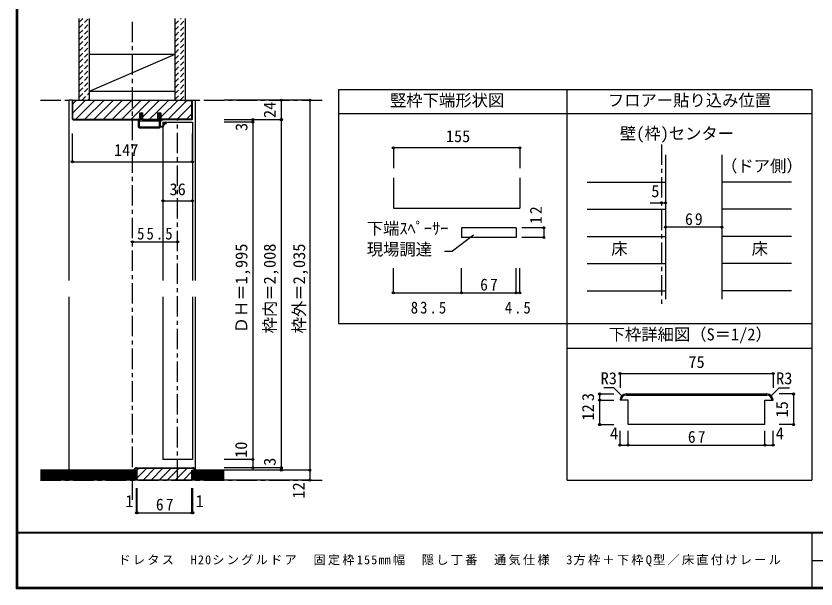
# Model space of a CAD drawing. Units: millimetres at full size, sheet at 1:5, with parts at other scales. Extents: x -973 to 977, y -718 to 696.
# Drawn here: x -973 to 7, y -701 to 0 of the extents above; entities that cross this region are included whole.
import ezdxf
from ezdxf.enums import TextEntityAlignment as Align

# ---------------------------------------------------------------- set-up
doc = ezdxf.new("R2010")
doc.units = ezdxf.units.MM
doc.header["$LTSCALE"] = 5
doc.header["$PDMODE"] = 32
doc.header["$PDSIZE"] = 2.5
doc.linetypes.add('CHAIN1', pattern=[8, 5, -1, 1, -1])
doc.linetypes.add('DASHED1', pattern=[1.8, 1.2, -0.6])
for name, color, linetype in [('0-0_補助線', 7, 'Continuous'), ('0-1_通り芯', 4, 'CHAIN1'), ('0-3_仕上げ', 7, 'Continuous'), ('0-4_枠', 3, 'Continuous'), ('0-6_扉', 6, 'Continuous'), ('0-A_文字', 3, 'Continuous'), ('0-B_寸法', 7, 'Continuous'), ('0-C_ハッチ', 4, 'DASHED1'), ('1-4_枠', 3, 'Continuous'), ('1-B_寸法', 7, 'Continuous'), ('F-1_枠', 6, 'Continuous'), ('F-A_文字', 7, 'Continuous')]:
    doc.layers.add(name, color=color, linetype=linetype)
doc.styles.add('ＭＳ ゴシック', font='')
doc.styles.get('ＭＳ ゴシック').set_extended_font_data('MS Gothic')

# ---------------------------------------------------------------- blocks, each defined once
blk = doc.blocks.new('2')
at = {"layer": '0-0_補助線'}
for p, q in [((-9.846, -9.622), (-9.846, 15.078)), ((-8.846, 16.078), (0.354, 16.078)), ((-8.846, 15.878), (0.637, 15.878)), ((-8.446, 14.378), (-8.446, -8.922)), ((-8.146, 14.678), (-1.546, 14.678)), ((-1.246, 14.378), (-1.246, -8.922)), ((0.154, 11.653), (2.154, 11.653)), ((0.154, 11.653), (0.154, -8.497)), ((2.154, 10.953), (2.154, 11.653)), ((3.154, 11.653), (2.512, 10.83)), ((3.154, 11.653), (6.154, 11.653)), ((4.154, 13.753), (4.154, 13.053)), ((5.154, 13.053), (4.512, 13.876)), ((7.154, 13.053), (5.154, 13.053)), ((6.154, 10.953), (6.154, 11.653)), ((7.558, 12.258), (6.516, 10.835)), ((-1.546, -9.222), (-8.146, -9.222)), ((0.154, -8.497), (2.154, -8.497)), ((2.154, -7.797), (2.154, -8.497)), ((3.154, -8.497), (2.512, -7.674)), ((3.154, -8.497), (6.154, -8.497)), ((6.154, -7.797), (6.154, -8.497)), ((7.558, -9.101), (6.516, -7.679)), ((-1.48, -10.622), (-8.846, -10.622)), ((-1.189, -10.85), (-0.732, -12.694)), ((0.354, -12.922), (-0.441, -12.922)), ((4.154, -9.897), (0.154, -9.897)), ((0.154, -9.897), (0.154, -10.622)), ((0.154, -10.622), (0.645, -12.548)), ((4.154, -10.597), (4.154, -9.897)), ((5.154, -9.897), (4.512, -10.72)), ((7.154, -9.897), (5.154, -9.897))]:
    blk.add_line(p, q, dxfattribs=at)
for points in [[(-9.646, 15.078), (-9.646, -9.622), (-9.846, -9.622)], [(4.154, 13.053), (0.154, 13.053), (0.649, 15.723)]]:
    blk.add_lwpolyline(points, dxfattribs=at)
for centre, radius, start, end in [((-8.846, 15.078), 1, 90, 180), ((-8.846, 15.078), 0.8, 90, 180), ((-8.146, 14.378), 0.3, 90, 180), ((-1.546, 14.378), 0.3, 0, 90), ((0.354, 15.778), 0.3, 349.49875, 90), ((2.354, 10.953), 0.2, 180, 322.03043), ((4.354, 13.753), 0.2, 37.96957, 180), ((6.354, 10.953), 0.2, 180, 323.78053), ((7.154, 12.553), 0.5, 323.78053, 90), ((-8.846, -9.622), 1, 180, 270), ((-8.146, -8.922), 0.3, 180, 270), ((-1.546, -8.922), 0.3, 270, 0), ((2.354, -7.797), 0.2, 37.96957, 180), ((6.354, -7.797), 0.2, 36.21947, 180), ((7.154, -9.397), 0.5, 270, 36.21947), ((-2.846, -10.72), 6, 179.06153, 259.29815), ((-2.846, -10.72), 5.3, 178.93757, 259.29815), ((-3.896, -16.272), 0.35, 259.29815, 79.29815), ((-1.48, -10.922), 0.3, 13.9282, 90), ((-0.441, -12.622), 0.3, 193.9282, 270), ((0.354, -12.622), 0.3, 270, 14.29438), ((4.354, -10.597), 0.2, 180, 322.03043)]:
    blk.add_arc(centre, radius, start, end, dxfattribs=at)
blk.add_point((-3.896, -16.622), dxfattribs=at)

msp = doc.modelspace()

# ---------------------------------------------------------------- linework, layer by layer
at = {"layer": '0-0_補助線', "color": 4}
for p, q in [((-511.098, -160.894), (-511.098, -185.894)), ((-356.098, -160.894), (-511.098, -160.894)), ((-356.098, -160.894), (-356.098, -185.894)), ((-326.708, -258.695), (-353.79, -258.695)), ((-326.708, -258.695), (-326.708, -270.695)), ((-326.708, -270.695), (-353.79, -270.695)), ((-511.098, -338.343), (-511.098, -308.335)), ((-427.598, -338.343), (-427.598, -308.335)), ((-360.598, -338.343), (-360.598, -308.335)), ((-356.098, -338.343), (-356.098, -308.335)), ((-511.098, -338.343), (-427.598, -338.343)), ((-427.598, -338.343), (-360.598, -338.343)), ((-360.598, -338.343), (-356.098, -338.343))]:
    msp.add_line(p, q, dxfattribs=at)
at = {"layer": '0-0_補助線', "color": 3}
for p, q in [((-511.098, -197.826), (-511.098, -234.786)), ((-356.098, -197.826), (-356.098, -234.786)), ((-511.098, -234.786), (-356.098, -234.786))]:
    msp.add_line(p, q, dxfattribs=at)
at = {"layer": '0-0_補助線'}
for p, q in [((-427.598, -258.695), (-427.598, -270.695)), ((-360.598, -258.695), (-427.598, -258.695)), ((-360.598, -258.695), (-360.598, -270.695)), ((-412.943, -267.9), (-438.743, -287.249)), ((-360.598, -270.695), (-427.598, -270.695)), ((-448.588, -287.249), (-438.743, -287.249))]:
    msp.add_line(p, q, dxfattribs=at)
for p in [(-511.098, -160.894), (-356.098, -160.894), (-326.708, -258.695), (-326.708, -270.695), (-511.098, -338.343), (-427.598, -338.343), (-360.598, -338.343), (-356.098, -338.343)]:
    msp.add_point(p, dxfattribs=at)
at = {"layer": '0-1_通り芯'}
for p, q in [((-830.833, -591.633), (-830.833, -2.5)), ((-943.333, -102.5), (-595.976, -102.5)), ((-775.333, -567.5), (-775.333, -126.5)), ((-182.612, -156.725), (-182.612, -355.75)), ((-943.333, -567.5), (-595.976, -567.5))]:
    msp.add_line(p, q, dxfattribs=at)
at = {"layer": '0-3_仕上げ', "color": 2}
for p, q in [((-895.833, -102.5), (-895.833, -2.5)), ((-883.333, -102.5), (-883.333, -2.5)), ((-778.333, -102.5), (-778.333, -2.5)), ((-765.833, -102.5), (-765.833, -2.5)), ((-824.833, -555.5), (-943.333, -555.5)), ((-825.833, -567.5), (-825.833, -555.5)), ((-756.833, -567.5), (-756.833, -555.5)), ((-718.333, -555.5), (-756.833, -555.5)), ((-718.333, -567.5), (-943.333, -567.5))]:
    msp.add_line(p, q, dxfattribs=at)
at = {"layer": '0-3_仕上げ', "color": 3}
for p, q in [((-883.333, -46.5), (-778.333, -46.5)), ((-883.333, -91.5), (-778.333, -91.5))]:
    msp.add_line(p, q, dxfattribs=at)
at = {"layer": '0-3_仕上げ'}
for p, q in [((-883.333, -91.5), (-778.333, -46.5)), ((-825.833, -557), (-943.333, -557)), ((-825.833, -558.5), (-943.333, -558.5)), ((-718.333, -557), (-756.833, -557)), ((-718.333, -558.5), (-756.833, -558.5)), ((-825.833, -560), (-943.333, -560)), ((-825.833, -561.5), (-943.333, -561.5)), ((-825.833, -563), (-943.333, -563)), ((-825.833, -564.5), (-943.333, -564.5)), ((-825.833, -566), (-943.333, -566)), ((-718.333, -560), (-756.833, -560)), ((-718.333, -561.5), (-756.833, -561.5)), ((-718.333, -563), (-756.833, -563)), ((-718.333, -564.5), (-756.833, -564.5)), ((-718.333, -566), (-756.833, -566))]:
    msp.add_line(p, q, dxfattribs=at)
at = {"layer": '0-3_仕上げ', "color": 4}
for p, q in [((-273.587, -202.801), (-177.612, -202.801)), ((-23.334, -202.801), (-108.612, -202.801)), ((-273.587, -236.103), (-177.612, -236.103)), ((-23.334, -236.103), (-108.612, -236.103)), ((-273.587, -269.404), (-177.612, -269.404)), ((-23.334, -269.404), (-108.612, -269.404)), ((-273.587, -302.706), (-177.612, -302.706)), ((-23.334, -302.706), (-108.612, -302.706)), ((-273.587, -336.007), (-177.612, -336.007)), ((-23.334, -336.007), (-108.612, -336.007))]:
    msp.add_line(p, q, dxfattribs=at)
at = {"layer": '0-4_枠', "color": 4}
for p, q in [((-904.333, -102.5), (-908.333, -102.5)), ((-908.333, -323.25), (-908.333, -102.5)), ((-757.333, -102.5), (-753.333, -102.5)), ((-753.333, -323.25), (-753.333, -102.5)), ((-908.333, -555.5), (-908.333, -343.25)), ((-753.333, -555.5), (-753.333, -343.25))]:
    msp.add_line(p, q, dxfattribs=at)
at = {"layer": '0-4_枠'}
for p, q in [((-904.333, -102.5), (-757.333, -102.5)), ((-903.833, -125.586), (-903.833, -103)), ((-894.333, -103), (-903.833, -103)), ((-894.333, -102.5), (-894.333, -103)), ((-767.333, -103), (-767.333, -102.5)), ((-767.333, -103), (-757.833, -103)), ((-757.833, -125.586), (-757.833, -103)), ((-903.419, -126), (-903.833, -125.586)), ((-903.626, -126.5), (-821.833, -126.5)), ((-903.419, -126), (-821.833, -126)), ((-821.833, -118), (-818.133, -118)), ((-821.833, -126.5), (-821.833, -118)), ((-818.133, -126.5), (-818.133, -118)), ((-818.133, -126), (-799.533, -126)), ((-818.133, -126.5), (-799.533, -126.5)), ((-799.533, -118), (-795.833, -118)), ((-799.533, -126.5), (-799.533, -118)), ((-795.833, -126.5), (-795.833, -118)), ((-758.248, -126), (-795.833, -126)), ((-758.04, -126.5), (-795.833, -126.5)), ((-758.248, -126), (-757.833, -125.586)), ((-177.612, -169.5), (-177.612, -346.007)), ((-108.612, -169.5), (-108.612, -346.007)), ((-824.833, -555.5), (-828.833, -555.5)), ((-825.833, -552.5), (-756.833, -552.5)), ((-825.833, -553), (-756.833, -553)), ((-824.833, -567.5), (-824.833, -555.5)), ((-757.833, -567.5), (-824.833, -567.5))]:
    msp.add_line(p, q, dxfattribs=at)
for points in [[(-903.626, -126.5), (-904.333, -125.793), (-904.333, -102.5)], [(-758.04, -126.5), (-757.333, -125.793), (-757.333, -102.5)], [(-757.833, -567.5), (-757.833, -555.5), (-753.833, -555.5)]]:
    msp.add_lwpolyline(points, dxfattribs=at)
for centre, radius, start, end in [((-825.833, -555.5), 3, 90, 180), ((-825.833, -555.5), 2.5, 90, 180), ((-756.833, -555.5), 3, 0, 90), ((-756.833, -555.5), 2.5, 0, 90)]:
    msp.add_arc(centre, radius, start, end, dxfattribs=at)
at = {"layer": '0-6_扉'}
for p, q in [((-793.333, -129.5), (-793.333, -323.25)), ((-793.333, -129.5), (-757.333, -129.5)), ((-757.333, -129.5), (-757.333, -323.25)), ((-793.333, -343.25), (-793.333, -542.5))]:
    msp.add_line(p, q, dxfattribs=at)
msp.add_lwpolyline([(-757.333, -343.25), (-757.333, -542.5), (-793.333, -542.5)], dxfattribs=at)
at = {"layer": '0-A_文字'}
for p, q in [((-578.347, -89.5), (-578.347, -376.007)), ((-578.347, -89.5), (-298.347, -89.5)), ((-298.347, -89.5), (1.653, -89.5)), ((-298.347, -376.007), (-298.347, -89.5)), ((1.653, -89.5), (1.653, -567.5)), ((-298.347, -119.5), (-578.347, -119.5)), ((1.653, -119.5), (-298.347, -119.5)), ((-298.347, -567.5), (-298.347, -376.007)), ((-298.347, -406.007), (1.653, -406.007)), ((-298.347, -567.5), (1.653, -567.5))]:
    msp.add_line(p, q, dxfattribs=at)
msp.add_lwpolyline([(-578.347, -376.007), (-298.347, -376.007), (1.653, -376.007)], dxfattribs=at)
at = {"layer": '0-B_寸法', "color": 4}
for p, q in [((-613.476, -102.5), (-718.333, -102.5)), ((-648.333, -102.5), (-648.333, -552.5)), ((-613.476, -102.5), (-613.476, -567.5)), ((-648.333, -126.5), (-718.333, -126.5)), ((-683.333, -126.5), (-683.333, -552.5)), ((-683.333, -129.5), (-718.333, -129.5)), ((-904.333, -177.922), (-904.333, -143.4)), ((-793.333, -225.882), (-757.333, -225.882)), ((-196.646, -228.19), (-177.612, -228.19)), ((-108.612, -258.19), (-177.612, -258.19)), ((-830.833, -275.882), (-775.333, -275.882)), ((-683.333, -542.5), (-718.333, -542.5)), ((-648.333, -552.5), (-718.333, -552.5)), ((-613.476, -555.5), (-718.333, -555.5)), ((-648.333, -555.5), (-718.333, -555.5)), ((-648.333, -555.5), (-648.333, -552.5)), ((-613.476, -567.5), (-718.333, -567.5)), ((-825.833, -607.5), (-825.833, -577.5)), ((-824.833, -607.5), (-824.833, -577.5)), ((-757.833, -607.5), (-757.833, -577.5)), ((-756.833, -607.5), (-756.833, -577.5)), ((-825.833, -607.5), (-824.833, -607.5)), ((-824.833, -607.5), (-757.833, -607.5)), ((-757.833, -607.5), (-756.833, -607.5))]:
    msp.add_line(p, q, dxfattribs=at)
at = {"layer": '0-B_寸法', "color": 3}
for p, q in [((-821.833, -118), (-818.133, -118)), ((-821.833, -126.5), (-821.833, -118)), ((-818.133, -126.5), (-818.133, -118)), ((-818.133, -126), (-799.533, -126)), ((-818.133, -126.5), (-799.533, -126.5)), ((-799.533, -126.5), (-799.533, -118))]:
    msp.add_line(p, q, dxfattribs=at)
msp.add_lwpolyline([(-799.533, -118), (-795.833, -118), (-795.833, -126.5)], dxfattribs=at)
at = {"layer": '0-B_寸法', "color": 4}
msp.add_lwpolyline([(-904.333, -177.922), (-757.333, -177.922), (-757.333, -143.4)], dxfattribs=at)
at = {"layer": '0-B_寸法'}
for p in [(-648.333, -102.5), (-613.476, -102.5), (-683.333, -126.5), (-648.333, -126.5), (-683.333, -129.5), (-904.333, -177.922), (-757.333, -177.922), (-793.333, -225.882), (-757.333, -225.882), (-182.612, -228.19), (-177.612, -228.19), (-177.612, -258.19), (-108.612, -258.19), (-830.833, -275.882), (-775.333, -275.882), (-683.333, -542.5), (-683.333, -552.5), (-648.333, -552.5), (-648.333, -555.5), (-613.476, -555.5), (-613.476, -567.5), (-825.833, -607.5), (-824.833, -607.5), (-757.833, -607.5), (-756.833, -607.5)]:
    msp.add_point(p, dxfattribs=at)
at = {"layer": '0-C_ハッチ'}
for p, q in [((-895.833, -14.04), (-884.293, -2.5)), ((-895.833, -6.969), (-891.364, -2.5)), ((-895.833, -21.111), (-883.333, -8.611)), ((-778.333, -9.677), (-771.156, -2.5)), ((-778.333, -2.606), (-778.227, -2.5)), ((-778.333, -16.748), (-765.833, -4.248)), ((-895.833, -28.182), (-883.333, -15.682)), ((-778.333, -23.819), (-765.833, -11.319)), ((-778.333, -30.89), (-765.833, -18.39)), ((-895.833, -35.253), (-883.333, -22.753)), ((-778.333, -37.961), (-765.833, -25.461)), ((-895.833, -42.324), (-883.333, -29.824)), ((-895.833, -49.395), (-883.333, -36.895)), ((-778.333, -45.032), (-765.833, -32.532)), ((-895.833, -56.466), (-883.333, -43.966)), ((-778.333, -52.103), (-765.833, -39.603)), ((-778.333, -59.174), (-765.833, -46.674)), ((-895.833, -63.537), (-883.333, -51.037)), ((-895.833, -70.608), (-883.333, -58.108)), ((-778.333, -66.246), (-765.833, -53.746)), ((-895.833, -77.68), (-883.333, -65.18)), ((-778.333, -73.317), (-765.833, -60.817)), ((-778.333, -80.388), (-765.833, -67.888)), ((-895.833, -84.751), (-883.333, -72.251)), ((-778.333, -87.459), (-765.833, -74.959)), ((-895.833, -91.822), (-883.333, -79.322)), ((-895.833, -98.893), (-883.333, -86.393)), ((-778.333, -94.53), (-765.833, -82.03)), ((-892.298, -102.428), (-883.333, -93.464)), ((-778.333, -101.601), (-765.833, -89.101)), ((-772.161, -102.5), (-765.833, -96.172)), ((-885.298, -102.5), (-883.333, -100.535))]:
    msp.add_line(p, q, dxfattribs=at)
at = {"layer": '0-C_ハッチ', "linetype": 'Continuous'}
for p, q in [((-903.833, -118.306), (-888.027, -102.5)), ((-903.833, -106.992), (-899.841, -103)), ((-900.214, -126), (-876.714, -102.5)), ((-888.9, -126), (-865.4, -102.5)), ((-877.586, -126), (-854.086, -102.5)), ((-866.272, -126), (-842.772, -102.5)), ((-854.959, -126), (-831.459, -102.5)), ((-843.645, -126), (-820.145, -102.5)), ((-824.331, -118), (-808.831, -102.5)), ((-818.133, -123.116), (-797.517, -102.5)), ((-805.468, -121.765), (-786.204, -102.5)), ((-795.833, -123.443), (-774.89, -102.5)), ((-787.076, -126), (-764.076, -103)), ((-775.763, -126), (-757.833, -108.071)), ((-832.331, -126), (-824.331, -118)), ((-809.704, -125.871), (-805.533, -121.7)), ((-764.449, -126), (-757.833, -119.385)), ((-825.569, -555.5), (-823.069, -553)), ((-824.833, -564.664), (-813.169, -553)), ((-817.77, -567.5), (-803.27, -553)), ((-807.87, -567.5), (-793.37, -553)), ((-797.971, -567.5), (-783.471, -553)), ((-788.071, -567.5), (-773.571, -553)), ((-778.172, -567.5), (-763.672, -553)), ((-768.272, -567.5), (-757.833, -557.061))]:
    msp.add_line(p, q, dxfattribs=at)
at = {"layer": '1-4_枠'}
for p, q in [((-223.415, -469.688), (-233.415, -469.688)), ((-225.915, -462.188), (-53.415, -462.188)), ((-225.915, -463.438), (-53.414, -463.438)), ((-223.415, -499.688), (-223.415, -469.688)), ((-55.915, -469.688), (-45.915, -469.688)), ((-55.915, -499.688), (-55.915, -469.688)), ((-55.915, -499.688), (-223.415, -499.688))]:
    msp.add_line(p, q, dxfattribs=at)
for centre, radius, start, end in [((-225.915, -469.688), 7.5, 90, 180), ((-225.915, -469.688), 6.25, 90, 180), ((-53.415, -469.688), 7.5, 0, 90), ((-53.415, -469.688), 6.25, 0, 90)]:
    msp.add_arc(centre, radius, start, end, dxfattribs=at)
at = {"layer": '1-B_寸法', "color": 4}
for p, q in [((-233.415, -437.188), (-233.415, -454.688)), ((-233.415, -437.188), (-45.915, -437.188)), ((-45.915, -437.188), (-45.915, -454.688)), ((-240.915, -454.688), (-253.415, -454.688)), ((-231.218, -464.385), (-240.915, -454.688)), ((-48.111, -464.385), (-38.414, -454.688)), ((-38.415, -454.688), (-25.915, -454.688)), ((-258.415, -462.188), (-240.915, -462.188)), ((-258.415, -469.688), (-240.915, -469.688)), ((-20.915, -462.188), (-38.628, -462.188)), ((-20.915, -462.188), (-20.915, -499.688)), ((-20.915, -499.688), (-38.628, -499.688)), ((-233.415, -524.688), (-233.415, -507.188)), ((-223.415, -524.688), (-223.415, -507.188)), ((-55.915, -524.688), (-55.915, -507.188)), ((-45.915, -524.688), (-45.915, -507.188)), ((-233.415, -524.688), (-45.915, -524.688))]:
    msp.add_line(p, q, dxfattribs=at)
msp.add_lwpolyline([(-258.415, -462.188), (-258.415, -499.688), (-240.915, -499.688)], dxfattribs=at)
at = {"layer": '1-B_寸法'}
for p in [(-233.415, -437.188), (-45.915, -437.188), (-258.415, -462.188), (-258.415, -469.688), (-20.915, -462.188), (-258.415, -499.688), (-20.915, -499.688), (-233.415, -524.688), (-223.415, -524.688), (-55.915, -524.688), (-45.915, -524.688)]:
    msp.add_point(p, dxfattribs=at)
at = {"layer": 'F-1_枠'}
for p, q in [((-973.347, 695.833), (-973.347, -700.833)), ((-972.514, 695.833), (-972.514, -700.833)), ((-971.68, 695.833), (-971.68, -700.833)), ((976.653, -631.667), (-973.347, -631.667)), ((976.653, -632.5), (-973.347, -632.5)), ((1.653, -632.5), (1.653, -699.167)), ((1.653, -665.833), (974.986, -665.834)), ((976.653, -699.167), (-973.347, -699.167)), ((976.653, -700), (-973.347, -700)), ((976.653, -700.833), (-973.347, -700.833))]:
    msp.add_line(p, q, dxfattribs=at)

# ---------------------------------------------------------------- block references
at = {"layer": '0-B_寸法', "rotation": 90}
msp.add_blockref('2', (-807.255, -126.654), dxfattribs=at)

# ---------------------------------------------------------------- texts
at = {"layer": '0-0_補助線', "style": 'ＭＳ ゴシック'}
for s, p in [('155', (-446.782, -158.394)), ('下端ｽﾍﾟｰｻｰ', (-543.679, -271.298)), ('現場調達', (-543.679, -296.893))]:
    msp.add_text(s, height=14.66, dxfattribs=at).set_placement(p, align=Align.BOTTOM_LEFT)
at = {"layer": '0-0_補助線', "insert": (-329.208, -254.122), "char_height": 14.66, "attachment_point": 7, "rotation": 90, "style": 'ＭＳ ゴシック'}
msp.add_mtext('\\T1.27;\\W0.95;12', dxfattribs=at)
at = {"layer": '0-0_補助線', "char_height": 14.66, "attachment_point": 7, "style": 'ＭＳ ゴシック'}
for s, insert in [('\\T1.27;\\W0.95;67', (-404.723, -335.843)), ('\\T1.28;\\W0.9;83.5', (-489.795, -363.969)), ('\\T1.27;\\W0.9;4.5', (-374.524, -363.969))]:
    msp.add_mtext(s, dxfattribs=dict(at, insert=insert))
at = {"layer": '0-A_文字', "color": 7, "style": 'ＭＳ ゴシック'}
for s, p in [('竪枠下端形状図', (-515.222, -114.5)), ('フロアー貼り込み位置', (-248.347, -114.5)), ('壁(枠)センター', (-233.587, -155.091)), ('（ドア側）', (-109.612, -194.895)), ('床', (-244.15, -296.055)), ('床', (-72.223, -296.055)), ('下枠詳細図（S＝1/2）', (-247.356, -401.007))]:
    msp.add_text(s, height=14.66, dxfattribs=at).set_placement(p, align=Align.BOTTOM_LEFT)
at = {"layer": '0-B_寸法', "style": 'ＭＳ ゴシック'}
for s, p in [('24', (-650.833, -124.5)), ('3', (-685.496, -140.385)), ('ＤＨ＝1,995', (-685.513, -388)), ('枠内＝2,008', (-650.833, -388)), ('枠外＝2,035', (-614.819, -388)), ('10', (-685.897, -540.39)), ('3', (-650.833, -550.121)), ('12', (-615.393, -590.263))]:
    msp.add_text(s, height=14.66, rotation=90, dxfattribs=at).set_placement(p, align=Align.BOTTOM_LEFT)
for s, p in [('147', (-853.333, -175.422)), ('36', (-785.333, -223.382)), ('5', (-195.123, -225.69)), ('1', (-839.333, -605)), ('1', (-753.333, -605))]:
    msp.add_text(s, height=14.66, dxfattribs=at).set_placement(p, align=Align.BOTTOM_LEFT)
at = {"layer": '0-B_寸法', "char_height": 14.66, "attachment_point": 7, "style": 'ＭＳ ゴシック'}
for s, insert in [('\\T1.27;\\W0.95;69', (-153.737, -255.69)), ('\\T1.28;\\W0.9;55.5', (-824.958, -273.382)), ('\\T1.27;\\W0.95;67', (-801.958, -605))]:
    msp.add_mtext(s, dxfattribs=dict(at, insert=insert))
at = {"layer": '1-B_寸法', "style": 'ＭＳ ゴシック'}
for s, p in [('75', (-149.665, -434.688)), ('R3', (-257.165, -454.688)), ('R3', (-42.165, -454.688)), ('4', (-245.702, -522.188)), ('4', (-42.727, -522.188))]:
    msp.add_text(s, height=14.66, dxfattribs=at).set_placement(p, align=Align.BOTTOM_LEFT)
for s, p in [('3', (-260.915, -470.938)), ('12', (-260.915, -494.688)), ('15', (-23.415, -490.938))]:
    msp.add_text(s, height=14.66, rotation=90, dxfattribs=at).set_placement(p, align=Align.BOTTOM_LEFT)
at = {"layer": '1-B_寸法', "insert": (-150.29, -522.188), "char_height": 14.66, "attachment_point": 7, "style": 'ＭＳ ゴシック'}
msp.add_mtext('\\T1.27;\\W0.95;67', dxfattribs=at)
at = {"layer": 'F-A_文字', "insert": (-847.938, -673.333), "char_height": 11, "attachment_point": 7, "style": 'ＭＳ ゴシック'}
msp.add_mtext('\\T1.18;ドレタス\u3000H20シングルドア\u3000固定枠155㎜幅\u3000隠し丁番\u3000通気仕様\u30003方枠＋下枠Q型／床直付けレール', dxfattribs=at)

doc.saveas('drawing.dxf')
